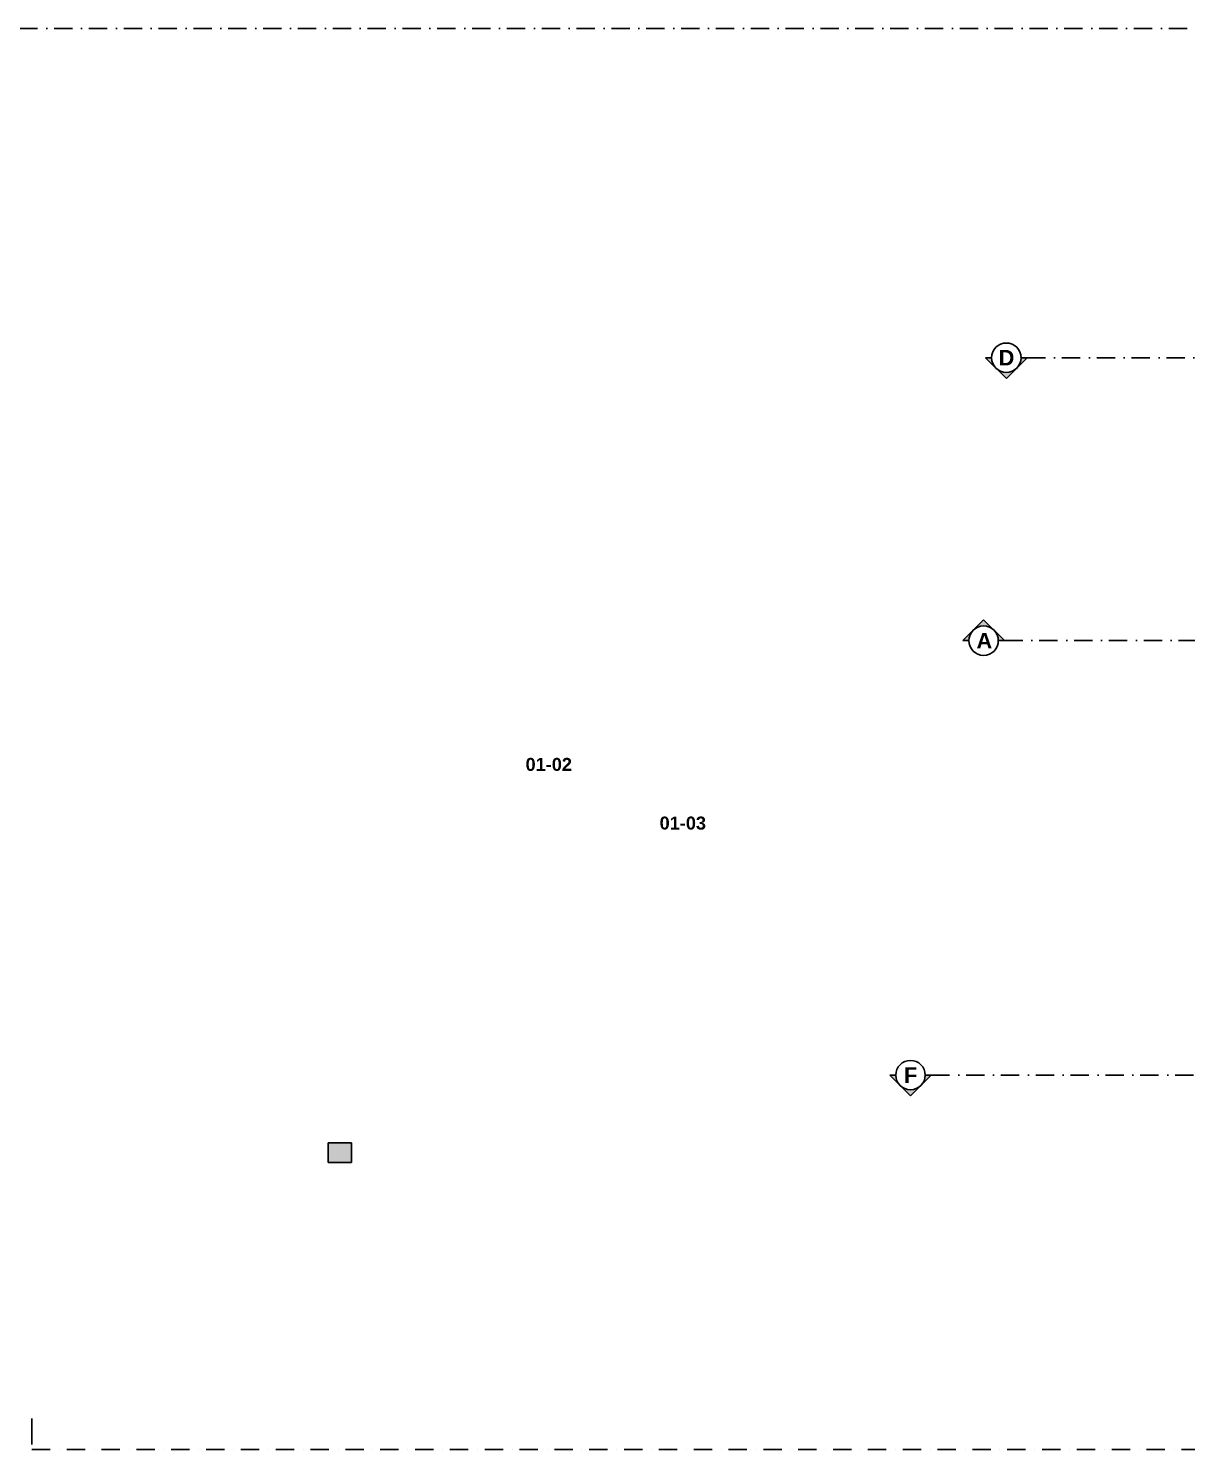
# Model space of a CAD drawing. Header units: millimetres. Extents: x -242231 to 419123, y -2399 to 525285.
# Drawn here: x -187836 to -165547, y 73993 to 101344 of the extents above; entities that cross this region are included whole.
import ezdxf

# ---------------------------------------------------------------- set-up
doc = ezdxf.new("R2010")
doc.units = ezdxf.units.MM
doc.linetypes.add('Dot & Dashed', pattern=[670.277762, 352.777767, -176.388884, 0, -141.111112])
doc.styles.add('GENERATED_STYLE_1', font='swissb.ttf')
doc.styles.add('GENERATED_STYLE_3', font='swissb.ttf')

msp = doc.modelspace()

# ---------------------------------------------------------------- hatches: boundary and pattern name
at = {"linetype": 'Continuous'}
for points in [[(-169298.871, 95006.511, 1), (-168733.186, 95006.511), (-168616.028, 95006.511), (-169016.028, 94606.511), (-169416.028, 95006.511)], [(-169736.173, 89561.359, -1), (-169170.488, 89561.359), (-169053.33, 89561.359), (-169453.33, 89961.359), (-169853.33, 89561.359)], [(-171143.225, 81200.547, 1), (-170577.54, 81200.547), (-170460.383, 81200.547), (-170860.383, 80800.547), (-171260.383, 81200.547)]]:
    msp.add_hatch(color=256, dxfattribs=at).paths.add_polyline_path(points, flags=0)
at = {"linetype": 'Continuous', "lineweight": 0}
msp.add_hatch(color=255, dxfattribs=at).paths.add_polyline_path([(-182066.285, 79515.811), (-181617.669, 79515.811), (-181617.669, 79894.148), (-182066.285, 79894.148)], flags=0)

# ---------------------------------------------------------------- linework, layer by layer
at = {"linetype": 'Dot & Dashed'}
for p, q in [((-188011.291, 101343.668), (-117339.249, 101343.668)), ((-168616.028, 95006.511), (-141384.766, 95006.511)), ((-169053.33, 89561.359), (-141371.811, 89561.359)), ((-170460.383, 81200.547), (-141412.131, 81200.547)), ((-187770.5, 73993.062), (-117267.347, 73993.062))]:
    msp.add_line(p, q, dxfattribs=at)
at = {"linetype": 'Continuous'}
for p, q in [((-169016.028, 94606.511), (-169416.028, 95006.511)), ((-169416.028, 95006.511), (-169298.871, 95006.511)), ((-168616.028, 95006.511), (-169016.028, 94606.511)), ((-168733.186, 95006.511), (-168616.028, 95006.511)), ((-169453.33, 89961.359), (-169853.33, 89561.359)), ((-169053.33, 89561.359), (-169453.33, 89961.359)), ((-169853.33, 89561.359), (-169736.173, 89561.359)), ((-169170.488, 89561.359), (-169053.33, 89561.359)), ((-170860.383, 80800.547), (-171260.383, 81200.547)), ((-171260.383, 81200.547), (-171143.225, 81200.547)), ((-170460.383, 81200.547), (-170860.383, 80800.547)), ((-170577.54, 81200.547), (-170460.383, 81200.547)), ((-181617.669, 79894.148), (-182066.285, 79894.148)), ((-182066.285, 79894.148), (-182066.285, 79515.811)), ((-181617.669, 79515.811), (-181617.669, 79894.148)), ((-182066.285, 79515.811), (-181617.669, 79515.811)), ((-187770.5, 74093.062), (-187770.5, 74593.062))]:
    msp.add_line(p, q, dxfattribs=at)
for centre, start, end in [((-169016.028, 95006.511), 0, 180), ((-169016.028, 95006.511), 180, 0), ((-169453.33, 89561.359), 0, 180), ((-169453.33, 89561.359), 180, 0), ((-170860.383, 81200.547), 0, 180), ((-170860.383, 81200.547), 180, 0)]:
    msp.add_arc(centre, 282.843, start, end, dxfattribs=at)
for p in [(-168733.186, 95006.511), (-169170.488, 89561.359), (-170577.54, 81200.547)]:
    msp.add_point(p, dxfattribs=at)

# ---------------------------------------------------------------- texts
at = {"style": 'GENERATED_STYLE_3'}
for s, height, p in [('01-02', 250.0001, (-178268.979, 87054.319)), ('01-03', 250, (-175689.044, 85925.598))]:
    msp.add_text(s, height=height, dxfattribs=at).set_placement(p)
at = {"linetype": 'Continuous', "char_height": 300, "attachment_point": 7, "style": 'GENERATED_STYLE_1'}
for s, insert in [('{D}', (-169164.59, 94856.514)), ('{A}', (-169590.542, 89411.362)), ('{F}', (-170986.042, 81050.55))]:
    msp.add_mtext(s, dxfattribs=dict(at, insert=insert))

doc.saveas('drawing.dxf')
